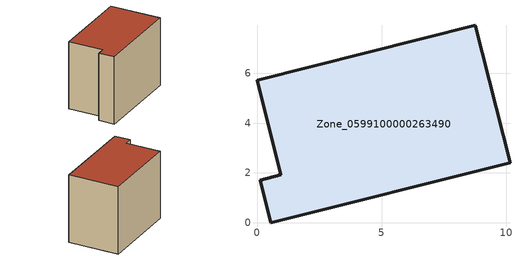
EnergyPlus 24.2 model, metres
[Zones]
Zone_0599100000263490
 floor ground (C_G): 10.15,2.4 0.55,0 0.12,1.71 0.95,1.92 0,5.71 8.76,7.93 z0
 wall outside (C_F): 10.15,2.4 8.76,7.93 0,5.71 0.95,1.92 0.12,1.71 0.55,0 10.15,2.4 z0:7.61
 roof outside (C_R): 0.55,0 10.15,2.4 8.76,7.93 0,5.71 0.95,1.92 0.12,1.71 z7.61
[BUILDING]
Pand.0599100000263490: North Axis=0; Terrain=City; Loads Convergence Tolerance Value=0.04; Temperature Convergence Tolerance Value=0.4; Solar Distribution=FullExterior; Maximum Number of Warmup Days=25; Minimum Number of Warmup Days=1
[Site:Location]
Rotterdam.The.Hague.AP_ZH_NLD Design_Conditions: Latitude=51.96; Longitude=4.45; Time Zone=1; Elevation=-4.5
[SITE:GROUNDTEMPERATURE:BUILDINGSURFACE]
18, 18, 18, 18, 18, 18, 18, 18, 18, 18, 18, 18
[MATERIAL] Thermal Absorptance=0.9; Solar Absorptance=0.7; Visible Absorptance=0.7
Name | Roughness | Thickness | Conductivity | Density | Specific Heat
G.TC.1975-1991 | MediumSmooth | 0.15 | 0.288461 | 540 | 1210
F.TC.1975-1991 | Rough | 0.3 | 0.230769 | 1920 | 840
R.TC.1975-1991 | MediumRough | 0.2 | 0.153846 | 1500 | 1000
[CONSTRUCTION]
C_G: G.TC.1975-1991
C_F: F.TC.1975-1991
C_R: R.TC.1975-1991
[ZONE]
Zone_0599100000263490: Type=1; Multiplier=1; Ceiling Height=Autocalculate; Volume=Autocalculate; Floor Area=autocalculate; Part of Total Floor Area=Yes
[ZONEINFILTRATION:DESIGNFLOWRATE]
Infil_Zone_0599100000263490: Zone or ZoneList or Space or SpaceList=Zone_0599100000263490; Schedule=AlwaysOn; Design Flow Rate Calculation Method=Flow/Area; Flow Rate per Floor Area=0.003; Constant Term Coefficient=1; Temperature Term Coefficient=0; Velocity Term Coefficient=0; Velocity Squared Term Coefficient=0
[HVACTEMPLATE:ZONE:IDEALLOADSAIRSYSTEM]
Zone_0599100000263490: Maximum Heating Supply Air Temperature=50; Minimum Cooling Supply Air Temperature=13; Maximum Heating Supply Air Humidity Ratio=0.0156; Minimum Cooling Supply Air Humidity Ratio=0.0077; Heating Limit=NoLimit; Cooling Limit=NoLimit; Dehumidification Control Type=ConstantSensibleHeatRatio; Cooling Sensible Heat Ratio=0.7; Dehumidification Setpoint=60; Humidification Control Type=None; Humidification Setpoint=30; Outdoor Air Method=None; Outdoor Air Flow Rate per Person=0.00944; Outdoor Air Flow Rate per Zone Floor Area=0; Outdoor Air Flow Rate per Zone=0; Demand Controlled Ventilation Type=None; Outdoor Air Economizer Type=NoEconomizer; Heat Recovery Type=None; Sensible Heat Recovery Effectiveness=0.7; Latent Heat Recovery Effectiveness=0.65
[ZONECONTROL:THERMOSTAT]
ThermostatControl_Zone_0599100000263490: Zone or ZoneList=Zone_0599100000263490; Control Type Schedule=DualSetpointControlType; Control 1=Thermostat_Zone_0599100000263490; Temperature Difference Between Cutout And Setpoint=0
[THERMOSTATSETPOINT:DUALSETPOINT]
Thermostat_Zone_0599100000263490: Heating Setpoint Temperature Schedule=HeatingSetpoint_Zone_0599100000263490; Cooling Setpoint Temperature Schedule=CoolingSetpoint_Zone_0599100000263490
[SCHEDULE:COMPACT]
HeatingSetpoint_Zone_0599100000263490: Through: 12/31, For: AllDays, Until: 24:00, 21
CoolingSetpoint_Zone_0599100000263490: Through: 12/31, For: AllDays, Until: 24:00, 24
DualSetpointControlType: Through: 12/31, For: AllDays, Until: 24:00, 4
AlwaysOn: Through: 12/31, For: AllDays, Until: 24:00, 1
